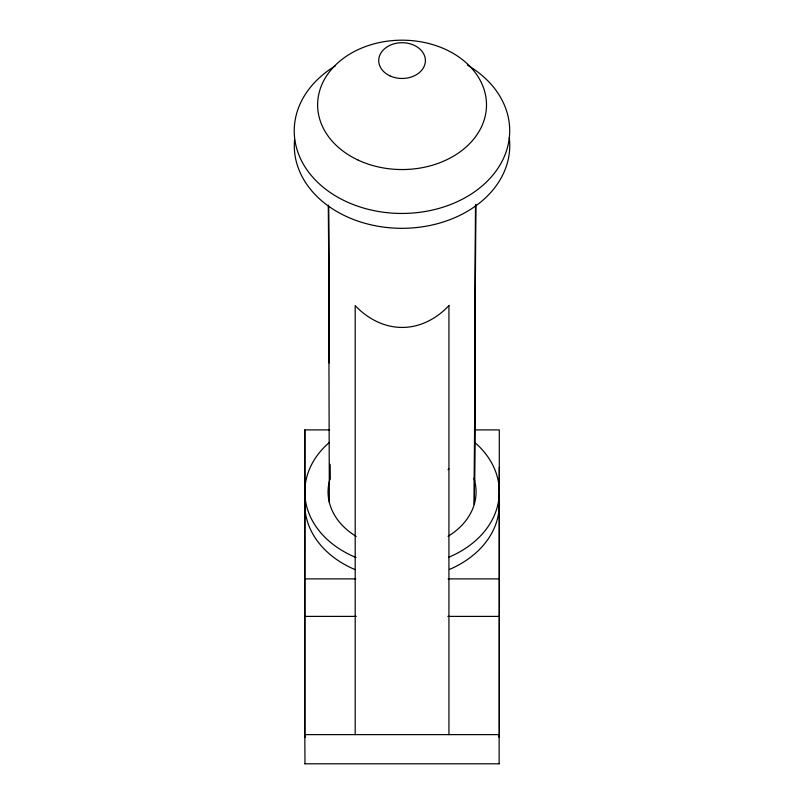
<?xml version="1.0" encoding="UTF-8"?>
<svg xmlns="http://www.w3.org/2000/svg" width="804" height="804" viewBox="0 0 804 804"><rect width="100%" height="100%" fill="white"/><g stroke="black" fill="none" stroke-linecap="round" stroke-linejoin="round"><path stroke-width="1.21" d="M304.816 429.899L304.796 737.368L304.816 429.899L329.7 429.899M474.772 481.365L475.596 205.03M475.516 204.869L474.259 504.349L475.767 204.457M474.32 429.899L499.304 429.909L499.284 737.368L499.304 467.405M304.816 578.88L355.82 578.88M448.079 578.89L499.304 578.89M304.816 616.387L356.252 616.397M447.858 616.397L499.304 616.397M499.304 734.625L304.816 734.625L304.987 763.8M304.867 763.8L499.254 763.8M328.394 205.141L329.238 362.956M329.861 479.445L329.781 464.41L329.861 479.445A74.008 56.692 0 0 0 356.232 536.409M328.595 205.975L329.238 345.217M328.494 206.035L329.349 502.43M499.133 734.625L499.133 763.8M448.933 305.58L448.933 734.625M355.187 734.625L355.187 305.58C366.091 317.258 380.885 325.71 396.955 327.198A56.793 56.793 0 0 0 414.08 326.173C424.221 323.962 433.607 319.027 441.617 312.475A78.42 78.42 0 0 0 448.933 305.58M448.933 468.772A78.42 78.42 0 0 1 448.069 469.687M474.541 442.24A97.244 74.491 0 0 1 448.582 557.313M356.071 557.534A97.244 74.491 0 0 1 329.389 442.401M499.053 499.043A97.244 74.491 0 0 1 449.486 569.423M355.026 569.594A97.244 74.491 0 0 1 305.47 495.797M473.898 478.279A74.008 56.692 0 0 1 448.069 536.298M509.274 137.765A107.736 82.651 -0.1 0 1 403.387 228.306A107.736 82.651 -0.1 0 1 294.555 140.017M467.325 65.044A107.736 82.651 -0.1 0 1 481.847 186.206A107.736 82.651 -0.1 0 1 323.238 187.282A107.736 82.651 -0.1 0 1 335.278 65.938M389.91 75.857A23.336 17.879 0 0 0 425.396 61.014A23.336 17.879 0 0 0 390.875 44.903A23.336 17.879 0 0 0 389.91 75.857M358.242 160.157A84.44 64.682 0 0 0 486.48 106.299A84.44 64.682 0 0 0 361.468 48.15A84.44 64.682 0 0 0 358.242 160.157"/></g></svg>
